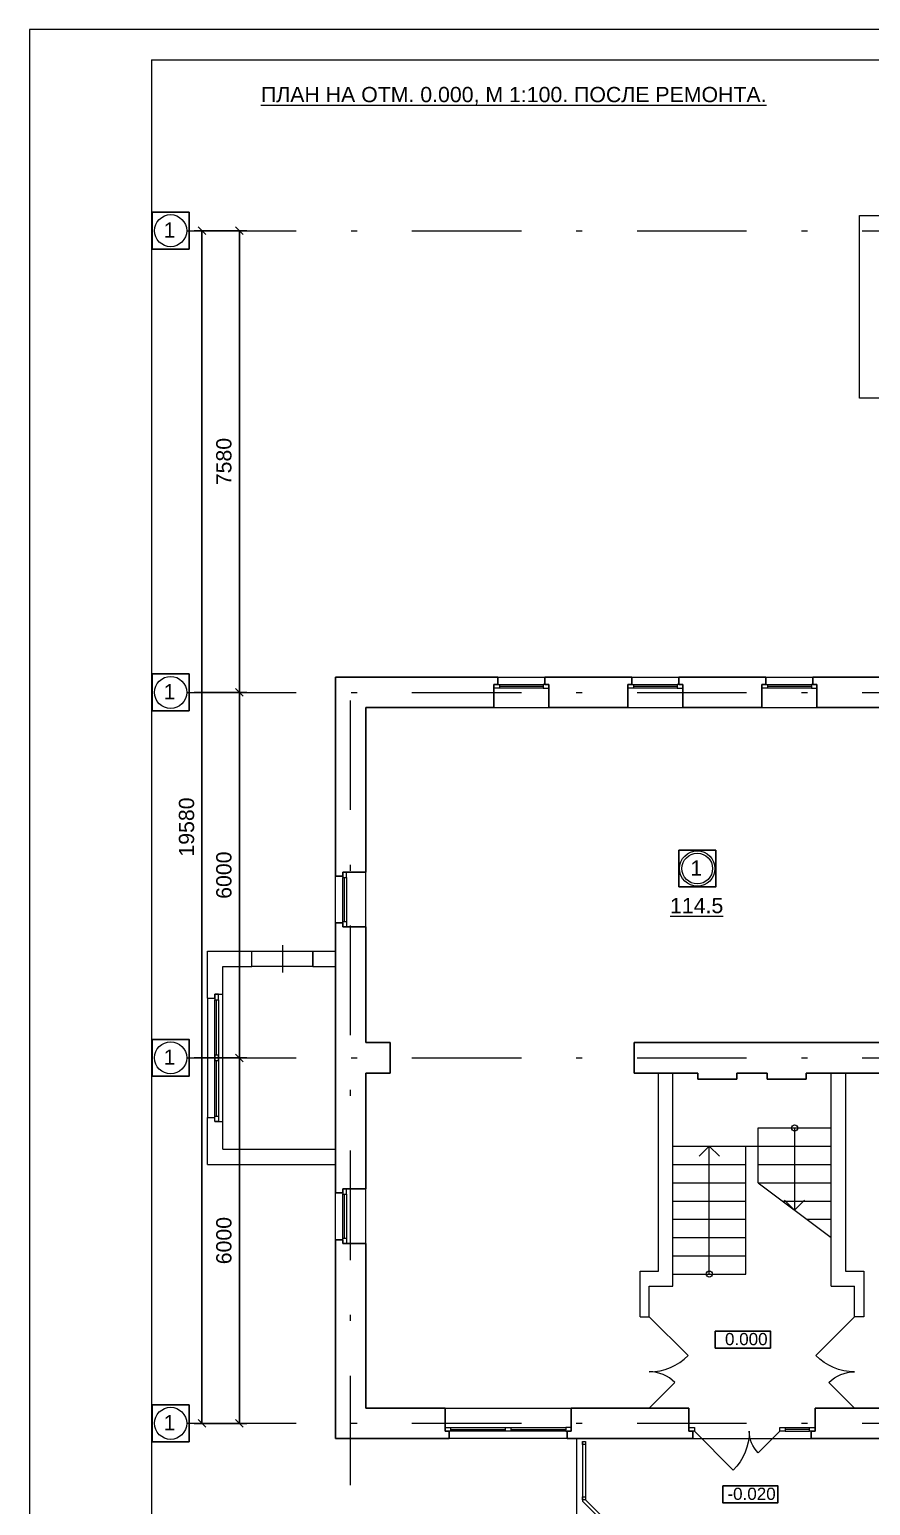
# Model space of a CAD drawing. Header units: metres. Extents: x 0 to 29, y 0 to 41.
# Drawn here: x 0 to 13.8, y 16.77 to 41 of the extents above; entities that cross this region are included whole.
import ezdxf
from ezdxf.enums import TextEntityAlignment as Align

# ---------------------------------------------------------------- set-up
doc = ezdxf.new("R2010")
doc.units = ezdxf.units.M
doc.header["$MEASUREMENT"] = 0
doc.linetypes.add('DGN Style 4', pattern=[3.597503, 1.797628, -0.898814, 0.002247, -0.898814])
doc.layers.add('YOLO_TABLE', color=1, linetype='Continuous')
doc.styles.get("Standard").update_dxf_attribs({"font": 'txt.shx', "width": 0.8, "height": 0.0025})
doc.styles.add('Style-Arial', font='arial.ttf')
doc.dimstyles.get("Standard").update_dxf_attribs({"dimtxt": 0.0025, "dimasz": 0.18, "dimexe": 0.18, "dimexo": 0.0625, "dimgap": 0.09, "dimtad": 0, "dimtih": 1, "dimtoh": 1, "dimdec": 4, "dimzin": 0, "dimdsep": 46, "dimtxsty": 'Standard', "dimcen": 0.09, "dimadec": 0, "dimazin": 0, "dimtfac": 1, "dimtdec": 4, "dimtofl": 0, "dimtmove": 0, "dimatfit": 3, "dimfxl": 1, "dimtolj": 1, "dimtzin": 0, "dimarcsym": 0})

# ---------------------------------------------------------------- blocks, each defined once
blk = doc.blocks.new('_Oblique')
at = {"color": 0, "linetype": 'ByBlock', "lineweight": -2}
blk.add_line((0.5, 0.5), (-0.5, -0.5), dxfattribs=at)
blk = doc.blocks.new('*D25')
at = {"color": 0, "linetype": 'Continuous', "lineweight": -2, "transparency": 16777216}
for p, q in [((2.704, 37.697), (2.955, 37.697)), ((2.83, 18.117), (2.83, 37.697)), ((2.704, 18.117), (2.955, 18.117))]:
    blk.add_line(p, q, dxfattribs=at)
at = {"layer": 'Defpoints', "color": 0, "linetype": 'Continuous', "transparency": 16777216}
for p in [(2.579, 37.697), (2.83, 37.697), (2.579, 18.117)]:
    blk.add_point(p, dxfattribs=at)
at = {"color": 0, "linetype": 'Continuous', "lineweight": -2, "transparency": 16777216, "xscale": 0.125, "yscale": 0.125, "zscale": 0.125}
for p, rotation in [((2.83, 37.697), 90), ((2.83, 18.117), 270)]:
    blk.add_blockref('_Oblique', p, dxfattribs=dict(at, rotation=rotation))
at = {"color": 0, "linetype": 'Continuous', "lineweight": 0, "transparency": 16777216, "insert": (2.577, 27.907), "char_height": 0.25, "attachment_point": 5, "rotation": 90, "style": 'Style-Arial'}
blk.add_mtext('\\A1;19580', dxfattribs=at)
blk = doc.blocks.new('*D26')
at = {"color": 0, "linetype": 'Continuous', "lineweight": -2, "transparency": 16777216}
for p, q in [((2.704, 37.697), (3.568, 37.697)), ((3.443, 37.697), (3.443, 30.117)), ((2.704, 30.117), (3.568, 30.117))]:
    blk.add_line(p, q, dxfattribs=at)
at = {"layer": 'Defpoints', "color": 0, "linetype": 'Continuous', "transparency": 16777216}
for p in [(2.579, 37.697), (2.579, 30.117), (3.443, 30.117)]:
    blk.add_point(p, dxfattribs=at)
at = {"color": 0, "linetype": 'Continuous', "lineweight": -2, "transparency": 16777216, "xscale": 0.125, "yscale": 0.125, "zscale": 0.125}
for p, rotation in [((3.443, 37.697), 90), ((3.443, 30.117), 270)]:
    blk.add_blockref('_Oblique', p, dxfattribs=dict(at, rotation=rotation))
at = {"color": 0, "linetype": 'Continuous', "lineweight": 0, "transparency": 16777216, "insert": (3.19, 33.907), "char_height": 0.25, "attachment_point": 5, "rotation": 90, "style": 'Style-Arial'}
blk.add_mtext('\\A1;7580', dxfattribs=at)
blk = doc.blocks.new('*U11')
at = {"color": 7, "linetype": 'Continuous', "lineweight": 13}
for radius in [0.291, 0.252]:
    blk.add_circle((0, 0), radius, dxfattribs=at)
at = {"color": 7, "linetype": 'Continuous', "lineweight": 13, "style": 'Style-Arial'}
blk.add_text('1', height=0.25, dxfattribs=at).set_placement((-0.113, 0.133), align=Align.TOP_LEFT)
blk = doc.blocks.new('*D21')
at = {"color": 0, "linetype": 'Continuous', "lineweight": -2, "transparency": 16777216}
for p, q in [((2.704, 30.117), (3.568, 30.117)), ((3.443, 30.117), (3.443, 24.117)), ((2.704, 24.117), (3.568, 24.117))]:
    blk.add_line(p, q, dxfattribs=at)
at = {"layer": 'Defpoints', "color": 0, "linetype": 'Continuous', "transparency": 16777216}
for p in [(2.579, 30.117), (2.579, 24.117), (3.443, 24.117)]:
    blk.add_point(p, dxfattribs=at)
at = {"color": 0, "linetype": 'Continuous', "lineweight": -2, "transparency": 16777216, "xscale": 0.125, "yscale": 0.125, "zscale": 0.125}
for p, rotation in [((3.443, 30.117), 90), ((3.443, 24.117), 270)]:
    blk.add_blockref('_Oblique', p, dxfattribs=dict(at, rotation=rotation))
at = {"color": 0, "linetype": 'Continuous', "lineweight": 0, "transparency": 16777216, "insert": (3.19, 27.117), "char_height": 0.25, "attachment_point": 5, "rotation": 90, "style": 'Style-Arial'}
blk.add_mtext('\\A1;6000', dxfattribs=at)
blk = doc.blocks.new('*D22')
at = {"color": 0, "linetype": 'Continuous', "lineweight": -2, "transparency": 16777216}
for p, q in [((2.704, 24.117), (3.568, 24.117)), ((3.443, 24.117), (3.443, 18.117)), ((2.704, 18.117), (3.568, 18.117))]:
    blk.add_line(p, q, dxfattribs=at)
at = {"layer": 'Defpoints', "color": 0, "linetype": 'Continuous', "transparency": 16777216}
for p in [(2.579, 24.117), (2.579, 18.117), (3.443, 18.117)]:
    blk.add_point(p, dxfattribs=at)
at = {"color": 0, "linetype": 'Continuous', "lineweight": -2, "transparency": 16777216, "xscale": 0.125, "yscale": 0.125, "zscale": 0.125}
for p, rotation in [((3.443, 24.117), 90), ((3.443, 18.117), 270)]:
    blk.add_blockref('_Oblique', p, dxfattribs=dict(at, rotation=rotation))
at = {"color": 0, "linetype": 'Continuous', "lineweight": 0, "transparency": 16777216, "insert": (3.19, 21.117), "char_height": 0.25, "attachment_point": 5, "rotation": 90, "style": 'Style-Arial'}
blk.add_mtext('\\A1;6000', dxfattribs=at)

msp = doc.modelspace()

# ---------------------------------------------------------------- linework, layer by layer
at = {"color": 7, "linetype": 'Continuous', "lineweight": 13}
for p, q in [((2.0000368, 40.5000305), (28.5000368, 40.5000305)), ((2.0000368, 40.5000305), (2.0000368, 0.5000305)), ((2.91927279, 25.86733665), (3.64927279, 25.86733665)), ((2.91927279, 25.09733665), (2.91927279, 25.86733665)), ((3.64927279, 25.61733665), (3.64927279, 25.86733665)), ((4.64927279, 25.61733665), (4.64927279, 25.86733665)), ((4.64927279, 25.86733665), (5.01927279, 25.86733665)), ((3.16927279, 25.61733665), (3.64927279, 25.61733665)), ((3.16927279, 25.16233665), (3.16927279, 25.61733665)), ((4.64927279, 25.61733665), (5.01927279, 25.61733665)), ((2.91927279, 25.09733665), (3.03927279, 25.09733665)), ((3.03927279, 25.16233665), (3.16927279, 25.16233665)), ((3.03927279, 25.09733665), (3.03927279, 25.16233665)), ((10.31927279, 20.61733665), (10.31927279, 23.86733665)), ((10.55427279, 20.36733665), (10.55427279, 23.86733665)), ((13.15427279, 20.36733665), (13.15427279, 23.86733665)), ((13.38927279, 23.86733665), (13.38927279, 20.61733665)), ((2.91927279, 22.36733665), (2.91927279, 23.13733665)), ((2.91927279, 23.13733665), (3.03927279, 23.13733665)), ((3.03927279, 23.07233665), (3.03927279, 23.13733665)), ((3.03927279, 23.07233665), (3.16927279, 23.07233665)), ((3.16927279, 22.61733665), (3.16927279, 23.07233665)), ((11.95427279, 22.06733665), (11.95427279, 22.96733665)), ((11.95427279, 22.96733665), (13.15427279, 22.96733665)), ((3.16927279, 22.61733665), (5.01927279, 22.61733665)), ((10.55427279, 22.66733665), (11.95427279, 22.66733665)), ((11.75427279, 20.56733665), (11.75427279, 22.66733665)), ((2.91927279, 22.36733665), (5.01927279, 22.36733665)), ((10.01927279, 19.86733665), (10.01927279, 20.61733665)), ((10.01927279, 20.61733665), (10.31927279, 20.61733665)), ((13.38927279, 20.61733665), (13.68927279, 20.61733665)), ((13.68927279, 20.61733665), (13.68927279, 19.86733665)), ((10.16927279, 19.86733665), (10.16927279, 20.36733665)), ((10.16927279, 20.36733665), (10.55427279, 20.36733665)), ((10.55427279, 20.56733665), (11.75427279, 20.56733665)), ((13.15427279, 20.36733665), (13.53927279, 20.36733665)), ((13.53927279, 19.86733665), (13.53927279, 20.36733665)), ((10.01927279, 19.86733665), (10.16927279, 19.86733665)), ((10.16927279, 19.86733665), (10.80847893, 19.22813051)), ((13.53927279, 19.86733665), (12.90006665, 19.22813051)), ((13.68927279, 19.86733665), (13.53927279, 19.86733665)), ((10.16927279, 18.36733665), (10.59072682, 18.78879068)), ((13.53927279, 18.36733665), (13.11781875, 18.78879068)), ((10.90927279, 17.98733665), (11.54695088, 17.34965855)), ((12.30927279, 17.98733665), (11.95700139, 17.63506525)), ((8.97427279, 17.86733665), (8.97427279, 16.61733665)), ((9.07427279, 17.81733665), (9.07427279, 16.84170173)), ((9.12427279, 17.81733665), (9.12427279, 16.86241241)), ((9.07427279, 16.84170173), (9.95744836, 15.95852616)), ((9.12427279, 16.86241241), (9.9928037, 15.9938815))]:
    msp.add_line(p, q, dxfattribs=at)
at = {"color": 1, "linetype": 'DGN Style 4', "lineweight": 0}
for p, q in [((2.57886096, 37.69733665), (27.96927279, 37.69733665)), ((2.57886096, 30.11733665), (28.04768833, 30.11733665)), ((5.26927279, 13.4066486), (5.26927279, 30.11733665)), ((2.57886096, 24.11733665), (19.82282618, 24.11733665)), ((2.57886096, 18.11733665), (22.30810755, 18.11733665))]:
    msp.add_line(p, q, dxfattribs=at)
at = {"lineweight": 30}
for p, q in [((5.01927279, 30.36733665), (7.68427279, 30.36733665)), ((5.01927279, 27.10233665), (5.01927279, 30.36733665)), ((8.45427279, 30.36733665), (9.88427279, 30.36733665)), ((10.65427279, 30.36733665), (12.08427279, 30.36733665)), ((12.85427279, 30.36733665), (14.28427279, 30.36733665)), ((5.51927279, 29.86733665), (7.61927279, 29.86733665)), ((5.51927279, 27.16733665), (5.51927279, 29.86733665)), ((8.51927279, 29.86733665), (9.81927279, 29.86733665)), ((10.71927279, 29.86733665), (12.01927279, 29.86733665)), ((12.91927279, 29.86733665), (14.21927279, 29.86733665)), ((5.01927279, 21.90233665), (5.01927279, 26.33233665)), ((5.51927279, 24.36733665), (5.51927279, 26.26733665)), ((5.51927279, 21.96733665), (5.51927279, 23.86733665)), ((5.01927279, 17.86733665), (5.01927279, 21.13233665)), ((5.51927279, 18.36733665), (5.51927279, 21.06733665)), ((5.51927279, 18.36733665), (6.81927279, 18.36733665)), ((8.88927279, 18.36733665), (10.81927279, 18.36733665)), ((12.88927279, 18.36733665), (14.88927279, 18.36733665)), ((5.01927279, 17.86733665), (6.88427279, 17.86733665)), ((8.82427279, 17.86733665), (10.88427279, 17.86733665)), ((12.82427279, 17.86733665), (14.95427279, 17.86733665))]:
    msp.add_line(p, q, dxfattribs=at)
at = {"color": 7, "linetype": 'Continuous', "lineweight": 30}
for p, q in [((7.68427279, 30.24733665), (7.68427279, 30.36733665)), ((8.45427279, 30.24733665), (8.45427279, 30.36733665)), ((9.88427279, 30.24733665), (9.88427279, 30.36733665)), ((10.65427279, 30.24733665), (10.65427279, 30.36733665)), ((12.08427279, 30.24733665), (12.08427279, 30.36733665)), ((12.85427279, 30.24733665), (12.85427279, 30.36733665)), ((7.61927279, 29.86733665), (7.61927279, 30.24733665)), ((7.61927279, 30.24733665), (7.68427279, 30.24733665)), ((8.45427279, 30.24733665), (8.51927279, 30.24733665)), ((8.51927279, 29.86733665), (8.51927279, 30.24733665)), ((9.81927279, 29.86733665), (9.81927279, 30.24733665)), ((9.81927279, 30.24733665), (9.88427279, 30.24733665)), ((10.65427279, 30.24733665), (10.71927279, 30.24733665)), ((10.71927279, 29.86733665), (10.71927279, 30.24733665)), ((12.01927279, 29.86733665), (12.01927279, 30.24733665)), ((12.01927279, 30.24733665), (12.08427279, 30.24733665)), ((12.85427279, 30.24733665), (12.91927279, 30.24733665)), ((12.91927279, 29.86733665), (12.91927279, 30.24733665)), ((5.51927279, 27.16733665), (5.13927279, 27.16733665)), ((5.13927279, 27.10233665), (5.13927279, 27.16733665)), ((5.13927279, 27.10233665), (5.01927279, 27.10233665)), ((5.13927279, 26.33233665), (5.01927279, 26.33233665)), ((5.13927279, 26.26733665), (5.13927279, 26.33233665)), ((5.51927279, 26.26733665), (5.13927279, 26.26733665)), ((5.51927279, 24.36733665), (5.91927279, 24.36733665)), ((5.91927279, 23.86733665), (5.91927279, 24.36733665)), ((9.91927279, 24.36733665), (19.71927279, 24.36733665)), ((9.91927279, 23.86733665), (9.91927279, 24.36733665)), ((5.51927279, 23.86733665), (5.91927279, 23.86733665)), ((9.91927279, 23.86733665), (10.96427279, 23.86733665)), ((10.96427279, 23.86733665), (10.96427279, 23.76733665)), ((10.96427279, 23.76733665), (11.60427279, 23.76733665)), ((11.60427279, 23.86733665), (11.60427279, 23.76733665)), ((11.60427279, 23.86733665), (12.10427279, 23.86733665)), ((12.10427279, 23.86733665), (12.10427279, 23.76733665)), ((12.10427279, 23.76733665), (12.74427279, 23.76733665)), ((12.74427279, 23.86733665), (12.74427279, 23.76733665)), ((12.74427279, 23.86733665), (19.92637957, 23.86733665)), ((5.13927279, 21.90233665), (5.01927279, 21.90233665)), ((5.51927279, 21.96733665), (5.13927279, 21.96733665)), ((5.13927279, 21.90233665), (5.13927279, 21.96733665)), ((5.13927279, 21.13233665), (5.01927279, 21.13233665)), ((5.13927279, 21.06733665), (5.13927279, 21.13233665)), ((5.51927279, 21.06733665), (5.13927279, 21.06733665)), ((6.81927279, 17.98733665), (6.81927279, 18.36733665)), ((8.88927279, 17.98733665), (8.88927279, 18.36733665)), ((10.81927279, 17.98733665), (10.81927279, 18.36733665)), ((12.88927279, 17.98733665), (12.88927279, 18.36733665)), ((6.81927279, 17.98733665), (6.88427279, 17.98733665)), ((6.88427279, 17.86733665), (6.88427279, 17.98733665)), ((8.82427279, 17.98733665), (8.88927279, 17.98733665)), ((8.82427279, 17.86733665), (8.82427279, 17.98733665)), ((10.81927279, 17.98733665), (10.88427279, 17.98733665)), ((10.88427279, 17.86733665), (10.88427279, 17.98733665)), ((12.82427279, 17.98733665), (12.88927279, 17.98733665)), ((12.82427279, 17.86733665), (12.82427279, 17.98733665))]:
    msp.add_line(p, q, dxfattribs=at)
at = {"color": 7, "linetype": 'Continuous', "lineweight": 0}
for p, q in [((7.68427279, 30.36733665), (8.45427279, 30.36733665)), ((9.88427279, 30.36733665), (10.65427279, 30.36733665)), ((12.08427279, 30.36733665), (12.85427279, 30.36733665)), ((7.70927279, 30.24733665), (8.42927279, 30.24733665)), ((7.70927279, 30.21733665), (8.42927279, 30.21733665)), ((8.42927279, 30.18733665), (7.70927279, 30.18733665)), ((9.90927279, 30.24733665), (10.62927279, 30.24733665)), ((9.90927279, 30.21733665), (10.62927279, 30.21733665)), ((10.62927279, 30.18733665), (9.90927279, 30.18733665)), ((12.10927279, 30.24733665), (12.82927279, 30.24733665)), ((12.10927279, 30.21733665), (12.82927279, 30.21733665)), ((12.82927279, 30.18733665), (12.10927279, 30.18733665)), ((7.61927279, 29.86733665), (8.51927279, 29.86733665)), ((9.81927279, 29.86733665), (10.71927279, 29.86733665)), ((12.01927279, 29.86733665), (12.91927279, 29.86733665)), ((5.51927279, 26.26733665), (5.51927279, 27.16733665)), ((5.01927279, 26.33233665), (5.01927279, 27.10233665)), ((5.13927279, 26.35733665), (5.13927279, 27.07733665)), ((5.16927279, 26.35733665), (5.16927279, 27.07733665)), ((5.19927279, 27.07733665), (5.19927279, 26.35733665)), ((4.14927279, 25.96733665), (4.14927279, 25.51733665)), ((2.91927279, 25.09733665), (2.91927279, 23.13733665)), ((3.03927279, 23.16233665), (3.03927279, 25.07233665)), ((3.06927279, 24.16233665), (3.06927279, 25.07233665)), ((3.09927279, 25.07233665), (3.09927279, 23.16233665)), ((3.16927279, 23.07233665), (3.16927279, 25.16233665)), ((3.06927279, 23.16233665), (3.06927279, 24.07233665)), ((12.55427279, 22.96733665), (12.55427279, 21.61733665)), ((10.98939349, 22.50245735), (11.15427279, 22.66733665)), ((11.15427279, 20.56733665), (11.15427279, 22.66733665)), ((11.31915209, 22.50245735), (11.15427279, 22.66733665)), ((11.95427279, 22.66733665), (13.15427279, 22.66733665)), ((10.55427279, 22.36733665), (11.75427279, 22.36733665)), ((11.95427279, 22.36733665), (13.15427279, 22.36733665)), ((10.55427279, 22.06733665), (11.75427279, 22.06733665)), ((11.95427279, 22.06733665), (13.15427279, 22.06733665)), ((11.95427279, 22.06733665), (13.15427279, 21.16733665)), ((5.01927279, 21.13233665), (5.01927279, 21.90233665)), ((5.13927279, 21.15733665), (5.13927279, 21.87733665)), ((5.16927279, 21.15733665), (5.16927279, 21.87733665)), ((5.19927279, 21.87733665), (5.19927279, 21.15733665)), ((5.51927279, 21.06733665), (5.51927279, 21.96733665)), ((10.55427279, 21.76733665), (11.75427279, 21.76733665)), ((12.35427279, 21.76733665), (13.15427279, 21.76733665)), ((12.38939349, 21.78221595), (12.55427279, 21.61733665)), ((12.71915209, 21.78221595), (12.55427279, 21.61733665)), ((10.55427279, 21.46733665), (11.75427279, 21.46733665)), ((12.75427279, 21.46733665), (13.15427279, 21.46733665)), ((10.55427279, 21.16733665), (11.75427279, 21.16733665)), ((10.55427279, 20.86733665), (11.75427279, 20.86733665)), ((6.81927279, 18.36733665), (8.88927279, 18.36733665)), ((6.90927279, 18.04733665), (8.79927279, 18.04733665)), ((6.90927279, 18.01733665), (7.80927279, 18.01733665)), ((8.79927279, 17.98733665), (6.90927279, 17.98733665)), ((7.89927279, 18.01733665), (8.79927279, 18.01733665)), ((12.39927279, 18.04733665), (12.79927279, 18.04733665)), ((12.79927279, 18.01733665), (12.39927279, 18.01733665)), ((12.39927279, 17.98733665), (12.79927279, 17.98733665)), ((8.82427279, 17.86733665), (6.88427279, 17.86733665)), ((10.88427279, 17.86733665), (12.82427279, 17.86733665))]:
    msp.add_line(p, q, dxfattribs=at)
at = {"color": 7, "linetype": 'Continuous', "lineweight": 0, "flags": 128}
for points in [[(29.0000368, 41.0000305), (0.0000368, 41.0000305), (0.0000368, 0.0000305), (29.0000368, 0.0000305), (29.0000368, 41.0000305)], [(13.61927279, 34.94733665), (13.61927279, 37.94733665), (15.61927279, 37.94733665), (15.61927279, 34.94733665), (13.61927279, 34.94733665)], [(3.64927279, 25.86733665), (4.64927279, 25.86733665), (4.64927279, 25.61733665), (3.64927279, 25.61733665), (3.64927279, 25.86733665)]]:
    msp.add_lwpolyline(points, close=True, dxfattribs=at)
at = {"color": 7, "linetype": 'Continuous', "lineweight": 13, "flags": 128}
for points in [[(7.61927279, 30.24733665), (7.70927279, 30.24733665), (7.70927279, 30.18733665), (7.61927279, 30.18733665), (7.61927279, 30.24733665)], [(8.51927279, 30.24733665), (8.42927279, 30.24733665), (8.42927279, 30.18733665), (8.51927279, 30.18733665), (8.51927279, 30.24733665)], [(9.81927279, 30.24733665), (9.90927279, 30.24733665), (9.90927279, 30.18733665), (9.81927279, 30.18733665), (9.81927279, 30.24733665)], [(10.71927279, 30.24733665), (10.62927279, 30.24733665), (10.62927279, 30.18733665), (10.71927279, 30.18733665), (10.71927279, 30.24733665)], [(12.01927279, 30.24733665), (12.10927279, 30.24733665), (12.10927279, 30.18733665), (12.01927279, 30.18733665), (12.01927279, 30.24733665)], [(12.91927279, 30.24733665), (12.82927279, 30.24733665), (12.82927279, 30.18733665), (12.91927279, 30.18733665), (12.91927279, 30.24733665)], [(5.13927279, 27.16733665), (5.13927279, 27.07733665), (5.19927279, 27.07733665), (5.19927279, 27.16733665), (5.13927279, 27.16733665)], [(5.13927279, 26.26733665), (5.13927279, 26.35733665), (5.19927279, 26.35733665), (5.19927279, 26.26733665), (5.13927279, 26.26733665)], [(3.03927279, 25.16233665), (3.03927279, 25.07233665), (3.09927279, 25.07233665), (3.09927279, 25.16233665), (3.03927279, 25.16233665)], [(3.03927279, 24.16233665), (3.03927279, 24.07233665), (3.09927279, 24.07233665), (3.09927279, 24.16233665), (3.03927279, 24.16233665)], [(3.03927279, 23.07233665), (3.03927279, 23.16233665), (3.09927279, 23.16233665), (3.09927279, 23.07233665), (3.03927279, 23.07233665)], [(5.13927279, 21.96733665), (5.13927279, 21.87733665), (5.19927279, 21.87733665), (5.19927279, 21.96733665), (5.13927279, 21.96733665)], [(5.13927279, 21.06733665), (5.13927279, 21.15733665), (5.19927279, 21.15733665), (5.19927279, 21.06733665), (5.13927279, 21.06733665)], [(11.25134165, 19.63112425), (12.15867927, 19.63112425), (12.15867927, 19.35374291), (11.25134165, 19.35374291), (11.25134165, 19.63112425)], [(6.81927279, 18.04733665), (6.90927279, 18.04733665), (6.90927279, 17.98733665), (6.81927279, 17.98733665), (6.81927279, 18.04733665)], [(7.80927279, 18.04733665), (7.89927279, 18.04733665), (7.89927279, 17.98733665), (7.80927279, 17.98733665), (7.80927279, 18.04733665)], [(8.88927279, 18.04733665), (8.79927279, 18.04733665), (8.79927279, 17.98733665), (8.88927279, 17.98733665), (8.88927279, 18.04733665)], [(10.81927279, 18.04733665), (10.90927279, 18.04733665), (10.90927279, 17.98733665), (10.81927279, 17.98733665), (10.81927279, 18.04733665)], [(12.30927279, 18.04733665), (12.39927279, 18.04733665), (12.39927279, 17.98733665), (12.30927279, 17.98733665), (12.30927279, 18.04733665)], [(12.79927279, 18.04733665), (12.88927279, 18.04733665), (12.88927279, 17.98733665), (12.79927279, 17.98733665), (12.79927279, 18.04733665)], [(9.07427279, 17.81733665), (9.12427279, 17.81733665), (9.12427279, 17.76733665), (9.07427279, 17.76733665), (9.07427279, 17.81733665)], [(11.37431791, 17.09110054), (12.28165554, 17.09110054), (12.28165554, 16.8137192), (11.37431791, 16.8137192), (11.37431791, 17.09110054)], [(9.07427279, 16.91241241), (9.12427279, 16.91241241), (9.12427279, 16.86241241), (9.07427279, 16.86241241), (9.07427279, 16.91241241)]]:
    msp.add_lwpolyline(points, close=True, dxfattribs=at)
at = {"color": 7, "linetype": 'Continuous', "lineweight": 13}
for centre in [(2.31550552, 37.69733665), (2.31550552, 30.11733665), (2.31550552, 24.11733665), (2.31550552, 18.11733665)]:
    msp.add_circle(centre, 0.26335544, dxfattribs=at)
at = {"color": 7, "linetype": 'Continuous', "lineweight": 0}
for centre in [(12.55427279, 22.96733665), (11.15427279, 20.56733665)]:
    msp.add_circle(centre, 0.05015181, dxfattribs=at)
for centre, radius, start, end in [((10.16927279, 19.86733665), 0.90397399, 270, 315), ((10.16927279, 18.36733665), 0.59602601, 45, 90)]:
    msp.add_arc(centre, radius, start, end, dxfattribs=at)
at = {"color": 7, "linetype": 'Continuous', "lineweight": 0, "extrusion": (0, 0, -1)}
for centre, radius, start, end in [((-13.53927279, 19.86733665), 0.90397399, 270, 315), ((-13.53927279, 18.36733665), 0.59602601, 45, 90), ((-10.90927279, 17.98733665), 0.90181301, 180, 225), ((-12.30927279, 17.98733665), 0.49818699, 315, 0)]:
    msp.add_arc(centre, radius, start, end, dxfattribs=at)
at = {"layer": 'YOLO_TABLE'}
for points in [[(2.01335525, 37.39518638), (2.61765578, 37.39518638), (2.61765578, 37.99948692), (2.01335525, 37.99948692)], [(2.01335525, 29.81518638), (2.61765578, 29.81518638), (2.61765578, 30.41948692), (2.01335525, 30.41948692)], [(10.65468887, 26.922809), (11.25898941, 26.922809), (11.25898941, 27.52710954), (10.65468887, 27.52710954)], [(2.01335525, 23.81518638), (2.61765578, 23.81518638), (2.61765578, 24.41948692), (2.01335525, 24.41948692)], [(11.25134165, 19.63112425), (12.15867927, 19.63112425), (12.15867927, 19.35374291), (11.25134165, 19.35374291)], [(2.01335525, 17.81518638), (2.61765578, 17.81518638), (2.61765578, 18.41948692), (2.01335525, 18.41948692)], [(11.37431791, 17.09110054), (12.28165554, 17.09110054), (12.28165554, 16.8137192), (11.37431791, 16.8137192)]]:
    msp.add_lwpolyline(points, close=True, dxfattribs=at)

# ---------------------------------------------------------------- block references
at = {"color": 7, "linetype": 'Continuous', "lineweight": 13}
msp.add_blockref('*U11', (10.95684239, 27.22498968), dxfattribs=at)

# ---------------------------------------------------------------- texts
at = {"color": 7, "linetype": 'Continuous', "lineweight": 13, "style": 'Style-Arial'}
for s, height, p in [('%%uПЛАН НА ОТМ. 0.000, М 1:100. ПОСЛЕ РЕМОНТА.%%U', 0.25, (3.79782268, 40.05750258)), ('%%u114.5%%U', 0.25, (10.51020076, 26.74274767)), ('0.000', 0.2, (11.41178132, 19.60050605)), ('-0.020', 0.2, (11.45188344, 17.06048234))]:
    msp.add_text(s, height=height, dxfattribs=at).set_placement(p, align=Align.TOP_LEFT)
at = {"color": 7, "linetype": 'Continuous', "lineweight": 30, "style": 'Style-Arial'}
for p in [(2.1998523, 37.8340498), (2.1998523, 30.2540498), (2.1998523, 24.2540498), (2.1998523, 18.2540498)]:
    msp.add_text('1', height=0.25, dxfattribs=at).set_placement(p, align=Align.TOP_LEFT)

# ---------------------------------------------------------------- dimensions: what is measured, and where the dimension line sits
at = {"color": 5, "linetype": 'Continuous', "lineweight": 0}
for base, p1, p2, angle, picture, middle in [((2.82971727, 37.69733665), (2.57886096, 18.11733665), (2.57886096, 37.69733665), 90, '*D25', (2.57707403, 27.90733665)), ((3.44289603, 30.11733665), (2.57886096, 37.69733665), (2.57886096, 30.11733665), 270, '*D26', (3.19025278, 33.90733665)), ((3.44289603, 24.11733665), (2.57886096, 30.11733665), (2.57886096, 24.11733665), 270, '*D21', (3.19025278, 27.11733665)), ((3.44289603, 18.11733665), (2.57886096, 24.11733665), (2.57886096, 18.11733665), 270, '*D22', (3.19025278, 21.11733665))]:
    dim = msp.add_linear_dim(base=base, p1=p1, p2=p2, angle=angle, dimstyle='Standard', override={"dimtxt": 0.25, "dimasz": 0.125, "dimexe": 0.125, "dimexo": 0.125, "dimgap": 0.125, "dimtad": 1, "dimtih": 0, "dimtoh": 0, "dimlfac": 1000, "dimzin": 11, "dimtxsty": 'Style-Arial', "dimblk": 'Oblique', "dimfrac": 2, "dimtzin": 11}, dxfattribs=at)
    dim.commit()
    dim.dimension.update_dxf_attribs({"geometry": picture, "text_midpoint": middle})

doc.saveas('drawing.dxf')
